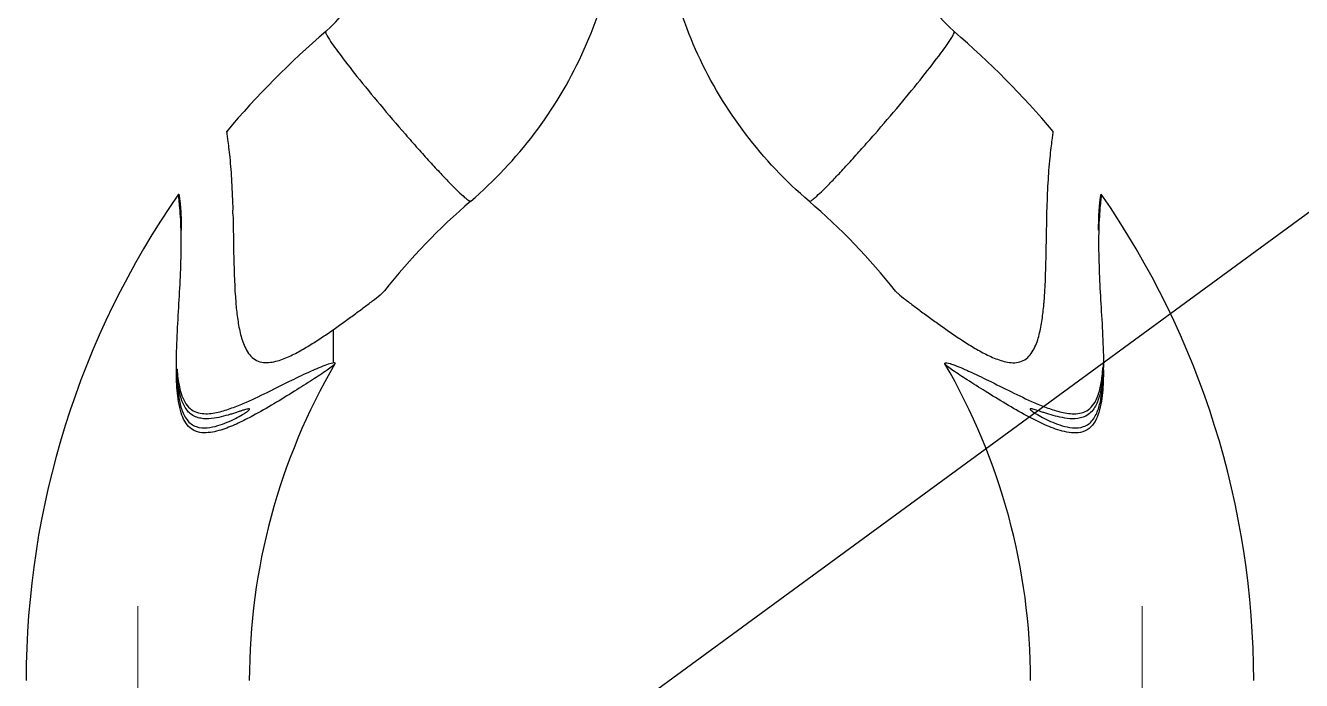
# Model space of a CAD drawing. Extents: x 0 to 1647, y 4681 to 5260.
# Drawn here: x 186.7 to 255.3, y 4843.3 to 4878.6 of the extents above; entities that cross this region are included whole.
import ezdxf

# ---------------------------------------------------------------- set-up
doc = ezdxf.new("R2010")
doc.units = 0
doc.header["$LTSCALE"] = 30
doc.header["$MEASUREMENT"] = 0
doc.linetypes.add('CENTER', pattern=[2, 1.25, -0.25, 0.25, -0.25])
doc.layers.get('0').update_dxf_attribs({"linetype": 'CONTINUOUS'})
for name, color, linetype in [('1', 7, 'CONTINUOUS'), ('BODY', 7, 'CONTINUOUS'), ('DEF_LAYER_ASSEM_MEMBER', 7, 'CONTINUOUS')]:
    doc.layers.add(name, color=color, linetype=linetype)

msp = doc.modelspace()

# ---------------------------------------------------------------- linework, layer by layer
at = {"ltscale": 0.5}
msp.add_line((0, 4681.177), (789.88, 5259.937), dxfattribs=at)
at = {"layer": '1', "color": 7, "linetype": 'Continuous'}
msp.add_line((203.242, 4860.412), (203.242, 4862.201), dxfattribs=at)
at = {"layer": 'BODY', "color": 1, "linetype": 'CENTER', "lineweight": 5}
for p, q in [((192.715, 4847.314), (192.715, 4771.288)), ((246.715, 4847.309), (246.715, 4770.859))]:
    msp.add_line(p, q, dxfattribs=at)
at = {"layer": 'DEF_LAYER_ASSEM_MEMBER', "color": 9, "linetype": 'Continuous'}
for p, q in [((202.825, 4878.227), (202.817, 4878.202)), ((236.613, 4878.197), (236.605, 4878.221))]:
    msp.add_line(p, q, dxfattribs=at)
at = {"layer": 'DEF_LAYER_ASSEM_MEMBER', "color": 7, "linetype": 'Continuous'}
for p, q in [((197.5, 4872.861), (197.496, 4872.842)), ((241.934, 4872.836), (241.931, 4872.855)), ((194.913, 4869.467), (194.914, 4869.483)), ((244.516, 4869.477), (244.518, 4869.461)), ((241.599, 4868.425), (241.602, 4868.547)), ((203.328, 4860.386), (203.318, 4860.357)), ((236.112, 4860.351), (236.102, 4860.38))]:
    msp.add_line(p, q, dxfattribs=at)
for centre, radius, start, end in [((192.997, 4888.712), 14.371, 313.14592, 0.62081), ((245.971, 4888.347), 13.793, 178.15998, 227.23059), ((232.798, 4843.153), 46.136, 130.51556, 139.91815), ((206.633, 4843.148), 46.136, 40.08185, 49.48444), ((232.593, 4843.308), 45.878, 145.2137, 179.99234), ((206.837, 4843.303), 45.878, 0.00766, 34.7863), ((232.795, 4843.157), 34.131, 130.51986, 141.7822), ((206.635, 4843.152), 34.131, 38.2178, 49.48014), ((116.176, 4866.305), 81.683, 1.48811, 1.62534), ((168.769, 4866.887), 26.284, 359.98045, 1.45912), ((269.694, 4866.894), 25.317, 178.51433, 180.04815), ((217.497, 4865.283), 19.579, 184.77025, 185.09963), ((221.871, 4865.282), 19.641, 354.91747, 355.24531), ((232.581, 4843.31), 33.866, 149.77549, 179.9934), ((206.849, 4843.305), 33.866, 0.0066, 30.22451), ((223.329, 4860.157), 21.31, 359.65, 0.00081)]:
    msp.add_arc(centre, radius, start, end, dxfattribs=at)
for points, start_tangent, end_tangent in [([(210.62, 4869.103), (214.035, 4872.725), (216.594, 4876.991), (218.179, 4881.705), (218.715, 4886.649)], (0.760304, 0.649567), (0, 1)), ([(228.81, 4869.098), (225.395, 4872.719), (222.836, 4876.985), (221.252, 4881.699), (220.715, 4886.643)], (-0.760304, 0.649567), (0, 1)), ([(197.496, 4872.842), (197.509, 4872.697), (197.547, 4872.411), (197.601, 4871.994), (197.66, 4871.462), (197.763, 4870.143), (197.826, 4868.622)], (0, -1), (0.028392, -0.999597)), ([(241.602, 4868.547), (241.664, 4870.089), (241.768, 4871.431), (241.827, 4871.973), (241.882, 4872.398), (241.92, 4872.689), (241.934, 4872.836)], (0.027515, 0.999621), (0, 1)), ([(195.045, 4867.556), (195.014, 4868.284), (194.969, 4868.871), (194.929, 4869.274), (194.913, 4869.467)], (-0.026131, 0.999659), (0, 1)), ([(194.914, 4869.482), (194.925, 4869.455), (194.944, 4869.358), (194.969, 4869.192), (194.995, 4868.962), (195.019, 4868.673), (195.038, 4868.335), (195.054, 4867.543)], (0.583122, 0.812384), (-0.000043, -1)), ([(244.377, 4867.537), (244.392, 4868.33), (244.411, 4868.668), (244.435, 4868.956), (244.461, 4869.186), (244.486, 4869.352), (244.505, 4869.45), (244.516, 4869.477)], (-0.00005, 1), (0.583477, -0.812129)), ([(244.518, 4869.461), (244.502, 4869.268), (244.461, 4868.865), (244.416, 4868.278), (244.385, 4867.55)], (0, -1), (-0.02611, -0.999659)), ([(197.831, 4868.426), (197.879, 4866.061), (197.987, 4863.654)], (0.025998, -0.999662), (0.083202, -0.996533)), ([(241.444, 4863.654), (241.551, 4866.061), (241.599, 4868.425)], (0.082931, 0.996555), (0.026061, 0.99966)), ([(194.791, 4860.163), (194.933, 4863.597), (195.054, 4866.878)], (-0.000006, 1), (0.000045, 1)), ([(244.377, 4866.872), (244.497, 4863.591), (244.639, 4860.157)], (0.000038, -1), (-0.000022, -1)), ([(197.996, 4863.542), (198.091, 4862.727), (198.248, 4861.926), (198.521, 4861.168), (199.024, 4860.575), (199.38, 4860.439), (199.759, 4860.422), (200.134, 4860.486), (200.498, 4860.6), (201.195, 4860.913), (201.859, 4861.288), (202.498, 4861.693), (203.118, 4862.114), (203.718, 4862.538), (204.296, 4862.958), (204.844, 4863.362), (205.341, 4863.738), (205.747, 4864.057), (205.892, 4864.182), (205.979, 4864.272)], (0.088929, -0.996038), (0.619815, 0.784748)), ([(233.451, 4864.267), (233.538, 4864.176), (233.683, 4864.052), (234.088, 4863.732), (234.586, 4863.357), (235.134, 4862.952), (235.713, 4862.532), (236.313, 4862.108), (236.933, 4861.687), (237.573, 4861.281), (238.237, 4860.906), (238.934, 4860.593), (239.299, 4860.48), (239.674, 4860.416), (240.054, 4860.434), (240.409, 4860.571), (240.911, 4861.166), (241.183, 4861.925), (241.34, 4862.727), (241.434, 4863.542)], (0.619007, -0.785386), (0.088632, 0.996064)), ([(195.054, 4857.709), (194.837, 4858.926), (194.791, 4860.163)], (-0.303973, 0.952681), (-0.000006, 1)), ([(194.797, 4859.951), (194.908, 4858.605), (195.062, 4857.944), (195.365, 4857.337)], (0.025521, -0.999674), (0.610042, -0.792369)), ([(195.365, 4857.86), (195.067, 4858.445), (194.913, 4859.074), (194.799, 4860.342)], (-0.610042, 0.792369), (-0.03068, 0.999529)), ([(194.828, 4860.061), (194.959, 4859.107), (195.307, 4858.205)], (0.075608, -0.997138), (0.557134, -0.830422)), ([(198.562, 4858.293), (199.822, 4858.888), (200.994, 4859.469), (202.05, 4859.97), (202.891, 4860.316)], (0.915101, 0.403224), (0.944027, 0.329869)), ([(202.895, 4860.009), (202.119, 4859.496), (201.147, 4858.881), (198.91, 4857.558)], (-0.820712, -0.571342), (-0.880432, -0.474173)), ([(202.891, 4860.316), (203.213, 4860.407), (203.328, 4860.386)], (0.944027, 0.329869), (0, -1)), ([(203.319, 4860.358), (203.269, 4860.299), (203.18, 4860.22), (202.895, 4860.009)], (-0.505996, -0.862536), (-0.820712, -0.571342)), ([(236.102, 4860.38), (236.217, 4860.402), (236.536, 4860.311)], (0, 1), (0.944263, -0.329191)), ([(236.539, 4860.001), (236.252, 4860.213), (236.161, 4860.293), (236.112, 4860.353)], (-0.820935, 0.571022), (-0.506012, 0.862526)), ([(236.536, 4860.311), (237.39, 4859.96), (238.464, 4859.45), (239.657, 4858.859), (240.939, 4858.256)], (0.944263, -0.329191), (0.916892, -0.399135)), ([(240.515, 4857.555), (238.284, 4858.875), (237.314, 4859.489), (236.539, 4860.001)], (-0.880318, 0.474384), (-0.820935, 0.571022)), ([(244.633, 4860.403), (244.522, 4859.105), (244.368, 4858.46), (244.065, 4857.86)], (-0.026668, -0.999644), (-0.610042, -0.792369)), ([(244.065, 4857.337), (244.363, 4857.929), (244.517, 4858.574), (244.631, 4859.888)], (0.610042, 0.792369), (0.029383, 0.999568)), ([(244.639, 4860.027), (244.582, 4858.796), (244.338, 4857.591)], (-0.006144, -0.999981), (-0.340956, -0.940079)), ([(244.567, 4859.69), (244.61, 4860.158)], (0.116348, 0.993209), (0.066018, 0.997818)), ([(244.183, 4858.297), (244.442, 4858.976), (244.567, 4859.69)], (0.496492, 0.868041), (0.116348, 0.993209)), ([(195.307, 4858.205), (195.616, 4857.88)], (0.557134, -0.830422), (0.81858, -0.574392)), ([(195.365, 4857.337), (195.588, 4857.116), (195.861, 4856.973), (196.456, 4856.913), (197.017, 4857.025), (197.525, 4857.207), (197.973, 4857.415), (198.345, 4857.619), (198.493, 4857.711), (198.61, 4857.792), (198.69, 4857.857), (198.727, 4857.902)], (0.610042, -0.792369), (0.398009, 0.917382)), ([(195.553, 4857.663), (195.365, 4857.86)], (-0.771411, 0.636338), (-0.610042, 0.792369)), ([(198.727, 4857.902), (198.729, 4857.916), (198.72, 4857.925), (198.699, 4857.929), (198.669, 4857.927), (198.578, 4857.909), (198.452, 4857.874), (198.297, 4857.826), (198.118, 4857.767), (197.919, 4857.703), (197.701, 4857.635), (196.687, 4857.409), (196.108, 4857.419), (195.553, 4857.663)], (0.398009, 0.917382), (-0.771411, 0.636338)), ([(195.616, 4857.88), (195.979, 4857.715), (196.372, 4857.668), (197.143, 4857.777), (197.87, 4858.009), (198.562, 4858.293)], (0.81858, -0.574392), (0.915101, 0.403224)), ([(243.817, 4857.618), (243.258, 4857.409), (242.69, 4857.415), (242.169, 4857.513), (241.701, 4857.643), (241.489, 4857.71), (241.294, 4857.773), (241.119, 4857.83), (240.969, 4857.877), (240.847, 4857.911), (240.759, 4857.928), (240.729, 4857.929), (240.71, 4857.925), (240.701, 4857.916), (240.703, 4857.902)], (-0.810737, -0.585411), (0.394341, -0.918964)), ([(240.703, 4857.902), (240.74, 4857.856), (240.82, 4857.792), (240.938, 4857.711), (241.086, 4857.619), (241.459, 4857.414), (241.907, 4857.206), (242.415, 4857.024), (242.977, 4856.913), (243.571, 4856.973), (243.844, 4857.117), (244.065, 4857.337)], (0.394341, -0.918964), (0.610042, 0.792369)), ([(240.939, 4858.256), (241.64, 4857.974), (242.378, 4857.749), (242.763, 4857.68), (243.159, 4857.666), (243.552, 4857.741), (243.901, 4857.942)], (0.916892, -0.399135), (0.75808, 0.652162)), ([(244.065, 4857.86), (243.817, 4857.618)], (-0.610042, -0.792369), (-0.810737, -0.585411)), ([(243.901, 4857.942), (244.183, 4858.297)], (0.75808, 0.652162), (0.496492, 0.868041)), ([(195.53, 4856.903), (195.054, 4857.709)], (-0.761083, 0.648654), (-0.303973, 0.952681)), ([(198.91, 4857.558), (198.119, 4857.159), (197.285, 4856.822), (196.847, 4856.701), (196.394, 4856.641), (195.937, 4856.687), (195.53, 4856.903)], (-0.880432, -0.474173), (-0.761083, 0.648654)), ([(244.123, 4857.153), (243.764, 4856.798), (243.286, 4856.643), (242.786, 4856.659), (242.301, 4856.768), (241.381, 4857.121), (240.515, 4857.555)], (-0.556248, -0.831017), (-0.880318, 0.474384)), ([(244.338, 4857.591), (244.123, 4857.153)], (-0.340956, -0.940079), (-0.556248, -0.831017))]:
    msp.add_spline(points, degree=3, dxfattribs=dict(at, start_tangent=start_tangent, end_tangent=end_tangent))
at = {"layer": 'DEF_LAYER_ASSEM_MEMBER', "color": 9, "linetype": 'Continuous'}
for points, start_tangent, end_tangent in [([(202.817, 4878.202), (202.85, 4878.095), (202.95, 4877.912)], (0, -1), (0.515642, -0.856804)), ([(202.95, 4877.912), (203.529, 4877.074), (204.499, 4875.818), (205.741, 4874.299), (207.104, 4872.702), (207.778, 4871.936), (208.419, 4871.223), (209.009, 4870.586), (209.527, 4870.043), (209.96, 4869.612), (210.292, 4869.306), (210.515, 4869.135), (210.582, 4869.101), (210.62, 4869.103)], (0.515642, -0.856804), (0.763787, 0.645468)), ([(228.81, 4869.098), (228.848, 4869.096), (228.916, 4869.129), (229.138, 4869.301), (229.47, 4869.607), (229.903, 4870.037), (230.421, 4870.58), (231.011, 4871.217), (231.652, 4871.93), (232.327, 4872.696), (233.689, 4874.293), (234.931, 4875.812), (235.901, 4877.068), (236.48, 4877.907)], (0.763787, -0.645468), (0.515642, 0.856804)), ([(236.48, 4877.907), (236.58, 4878.089), (236.613, 4878.197)], (0.515642, 0.856804), (0, 1))]:
    msp.add_spline(points, degree=3, dxfattribs=dict(at, start_tangent=start_tangent, end_tangent=end_tangent))

doc.saveas('drawing.dxf')
